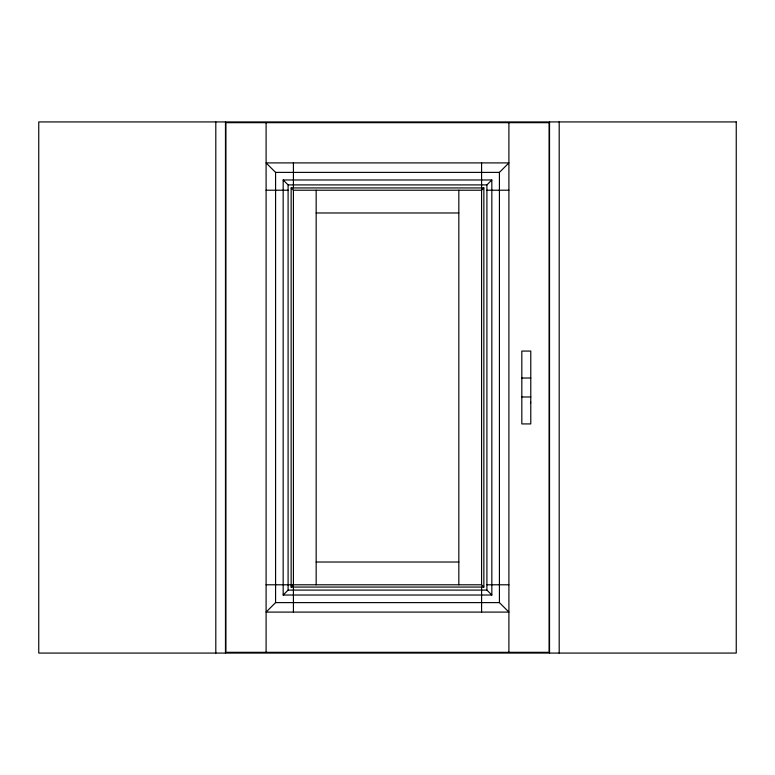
<?xml version="1.0" encoding="UTF-8"?>
<svg xmlns="http://www.w3.org/2000/svg" width="775" height="775" viewBox="0 0 775 775"><rect width="100%" height="100%" fill="white"/><g stroke="black" fill="none" stroke-linecap="round" stroke-linejoin="round"><path stroke-width="1.16" d="M521.827 396.984L521.827 351.075L530.778 351.075L530.778 423.925L521.827 423.925L521.827 396.984L530.778 396.984M530.478 403.504L530.633 402.06M483.862 187.938L481.585 190.214L293.415 190.214L291.138 187.938L483.862 187.938L483.862 587.062L291.138 587.062L291.138 187.938M491.834 595.026L486.903 590.095L486.903 184.905L491.834 179.974L283.166 179.974L283.166 595.026L491.834 595.026L491.834 179.974M499.42 172.389L508.904 162.905L266.096 162.905L275.58 172.389L275.58 602.611L266.096 612.095L508.904 612.095L499.42 602.611L499.42 172.389L275.58 172.389M283.166 595.026L288.097 590.095L288.097 184.905L283.166 179.974M291.138 587.062L293.415 584.786M288.097 184.905L486.903 184.905M266.096 190.214L288.097 190.214M486.903 190.214L508.904 190.214M316.171 212.98L458.829 212.98M521.827 378.016L530.778 378.016M316.171 562.02L458.829 562.02M266.096 584.786L481.585 584.786L483.862 587.062M486.903 584.786L508.904 584.786M288.097 590.095L486.903 590.095M275.58 602.611L499.42 602.611M559.192 121.927L559.192 653.073M549.533 121.927L549.533 653.073M508.904 122.683L508.904 652.317M481.585 162.905L481.585 584.786M481.585 587.062L481.585 612.095M458.829 190.214L458.829 584.786M316.171 190.214L316.171 584.786M293.415 162.905L293.415 187.938M293.415 190.214L293.415 612.095M266.096 122.683L266.096 652.317M225.467 121.927L225.467 653.073M215.808 121.927L215.808 653.073M736.25 121.927L38.75 121.927L38.75 653.073L736.25 653.073L736.25 121.927M549.117 122.683L225.883 122.683L225.883 652.317L549.117 652.317L549.117 122.683"/></g></svg>
